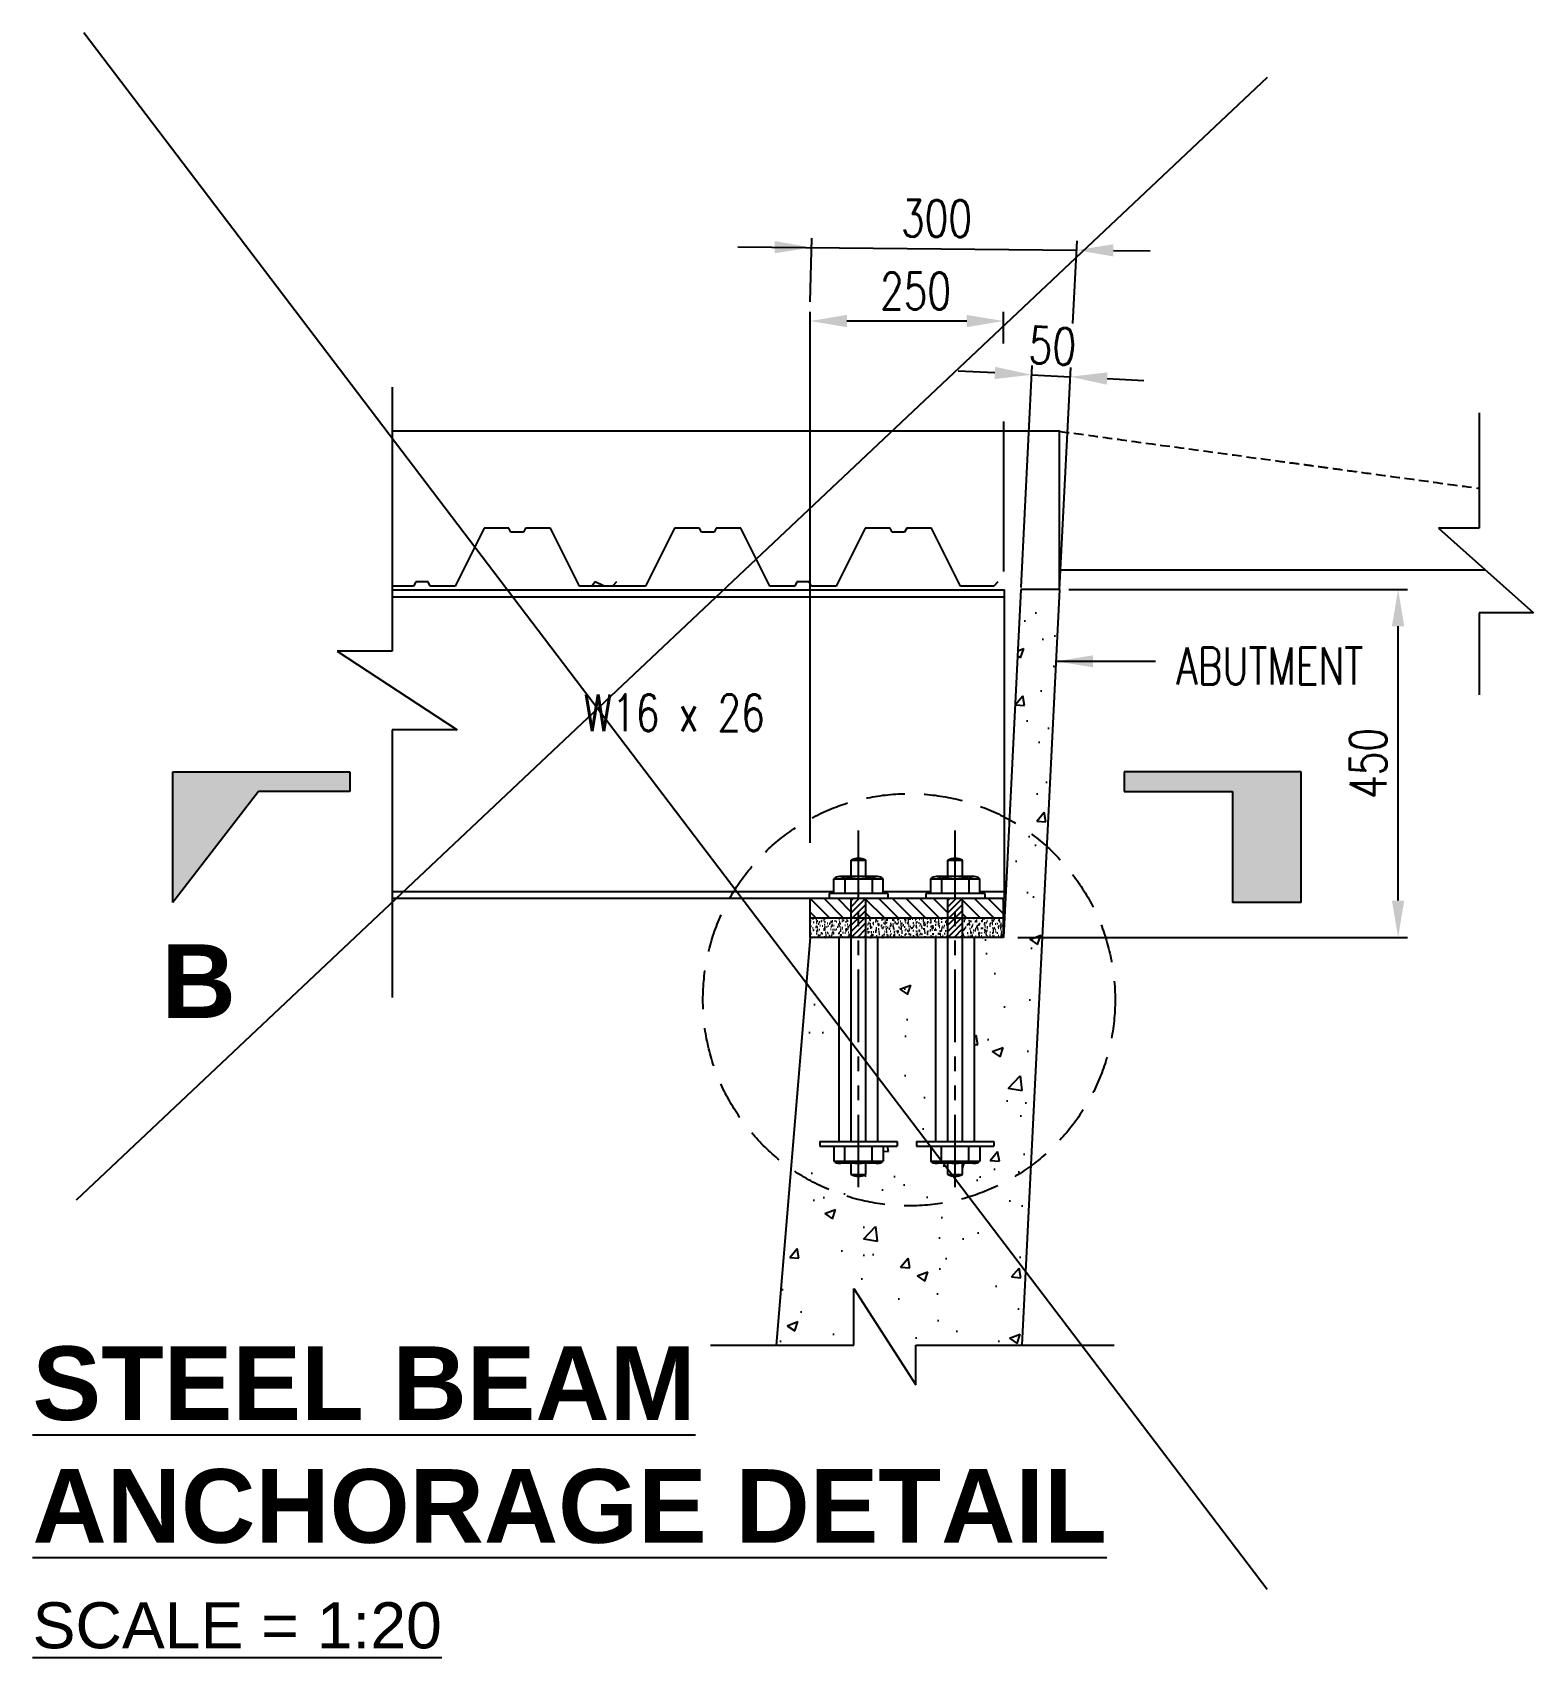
# Model space of a CAD drawing. Header units: millimetres. Extents: x -605628 to 223188, y -4937 to 493520.
# Drawn here: x -351050 to -349109, y 411423 to 413523 of the extents above; entities that cross this region are included whole.
import ezdxf

# ---------------------------------------------------------------- set-up
doc = ezdxf.new("R2010")
doc.units = ezdxf.units.MM
doc.header["$LTSCALE"] = 100
doc.header["$MEASUREMENT"] = 0
doc.header["$PDMODE"] = 3
doc.header["$PDSIZE"] = -0.5
for name, pattern in [('CENTER2', [1.125, 0.75, -0.125, 0.125, -0.125]), ('HIDDEN', [0.375, 0.25, -0.125]), ('PHANTOM2', [1.25, 0.625, -0.125, 0.125, -0.125, 0.125, -0.125])]:
    doc.linetypes.add(name, pattern=pattern)
doc.layers.get('Defpoints').update_dxf_attribs({"color": 1})
for name, color, linetype in [('Column', 2, 'Continuous'), ('Hatchconc', 9, 'Continuous'), ('S-Dim', 1, 'Continuous'), ('S-GRID', 8, 'CENTER2'), ('S-Text', 2, 'Continuous'), ('ST-FOOTING', 4, 'HIDDEN'), ('ST-HATCH', 8, 'Continuous'), ('TITLE', 2, 'Continuous')]:
    doc.layers.add(name, color=color, linetype=linetype)
doc.styles.add('Roomname', font='sanss___.ttf')
doc.styles.add('SKEL 1_20xp', font='romans.shx', dxfattribs={"width": 0.75, "height": 47.6})
doc.dimstyles.new('SKEL 1_20xp', dxfattribs={"dimtxt": 47.6, "dimasz": 47.6, "dimexe": 12, "dimexo": 12, "dimgap": 15, "dimtad": 1, "dimdec": 0, "dimtxsty": 'SKEL 1_20xp', "dimcen": 4, "dimdle": 1, "dimclrd": 1, "dimclre": 1, "dimclrt": 2, "dimadec": 0, "dimazin": 0, "dimtfac": 1, "dimtdec": 0, "dimtix": 1, "dimtmove": 0, "dimatfit": 3, "dimfxl": 1.25, "dimarcsym": 0})
pattern_1 = [(45, (-2959.325, 0), (-3.977475644, 3.977475644), [])]
pattern_2 = [(127.5, (-2959.325, -25.4), (-7.34119856, -0.240004694), [0, -5.7912, 0, -6.477, 0, -6.19125]), (97.5, (-2959.325, -25.4), (-10.7523765, 6.74284925), [0, -3.1242, 0, -5.2197, 0, -2.00025]), (57.5, (-2959.325, -30.086), (-0.021560994, 11.86488049), [0, -1.905, 0, -6.858, 0, -8.9535]), (47.5, (-2959.325, -30.086), (-3.3439439, 11.45334236), [0, -0.9525, 0, -4.4958, 0, -5.1435])]
pattern_3 = [(135, (-2959.325, 0), (-8.83883476, -8.83883476), [])]
pattern_4 = [(45, (-3084.325, 0), (-3.977475644, 3.977475644), [])]

# ---------------------------------------------------------------- blocks, each defined once
blk = doc.blocks.new('*D81')
at = {"layer": 'Defpoints', "color": 0, "transparency": 16777216}
for p in [(-349721.8, 412803.4), (-349284.2, 412803.4), (-349788, 412353.4)]:
    blk.add_point(p, dxfattribs=at)
at = {"layer": 'S-Dim', "color": 1, "lineweight": -2, "transparency": 16777216}
for p, q in [((-349709.8, 412803.4), (-349272.2, 412803.4)), ((-349284.2, 412401), (-349284.2, 412755.8)), ((-349776, 412353.4), (-349272.2, 412353.4))]:
    blk.add_line(p, q, dxfattribs=at)
at = {"layer": 'S-Dim', "color": 1, "transparency": 16777216}
for points in [[(-349292.2, 412755.8), (-349276.3, 412755.8), (-349284.2, 412803.4)], [(-349292.2, 412401), (-349276.3, 412401), (-349284.2, 412353.4)]]:
    blk.add_solid(points, dxfattribs=at)
at = {"layer": 'S-Dim', "color": 2, "transparency": 16777216, "insert": (-349323, 412578.4), "char_height": 47.6, "attachment_point": 5, "rotation": 90, "style": 'SKEL 1_20xp'}
blk.add_mtext('450', dxfattribs=at)
blk = doc.blocks.new('*D82')
at = {"layer": 'Defpoints', "color": 0, "transparency": 16777216}
for p in [(-350044.3, 413150.3), (-349794.3, 413109.4), (-350044.3, 412463.6)]:
    blk.add_point(p, dxfattribs=at)
at = {"layer": 'S-Dim', "color": 1, "lineweight": -2, "transparency": 16777216}
for p, q in [((-350044.3, 412475.6), (-350044.3, 413162.3)), ((-349794.3, 413121.4), (-349794.3, 413162.3)), ((-349841.9, 413150.3), (-349996.7, 413150.3))]:
    blk.add_line(p, q, dxfattribs=at)
at = {"layer": 'S-Dim', "color": 1, "transparency": 16777216}
for points in [[(-349996.7, 413158.2), (-349996.7, 413142.3), (-350044.3, 413150.3)], [(-349841.9, 413158.2), (-349841.9, 413142.3), (-349794.3, 413150.3)]]:
    blk.add_solid(points, dxfattribs=at)
at = {"layer": 'S-Dim', "color": 2, "transparency": 16777216, "insert": (-349908, 413189.1), "char_height": 47.6, "attachment_point": 5, "style": 'SKEL 1_20xp'}
blk.add_mtext('250', dxfattribs=at)
blk = doc.blocks.new('*D83')
at = {"layer": 'Defpoints', "color": 0, "transparency": 16777216}
for p in [(-349708, 413078.3), (-349772.3, 412793.9), (-349722.4, 412791.4)]:
    blk.add_point(p, dxfattribs=at)
at = {"layer": 'S-Dim', "color": 1, "lineweight": -2, "transparency": 16777216}
for p, q in [((-349771.7, 412805.9), (-349757.3, 413092.8)), ((-349805.5, 413083.2), (-349853, 413085.6)), ((-349757.9, 413080.8), (-349708, 413078.3)), ((-349721.8, 412803.4), (-349707.4, 413090.3)), ((-349660.5, 413075.9), (-349613, 413073.6))]:
    blk.add_line(p, q, dxfattribs=at)
at = {"layer": 'S-Dim', "color": 1, "transparency": 16777216}
for points in [[(-349805.1, 413091.1), (-349805.9, 413075.3), (-349757.9, 413080.8)], [(-349660.1, 413083.9), (-349660.9, 413068), (-349708, 413078.3)]]:
    blk.add_solid(points, dxfattribs=at)
at = {"layer": 'S-Dim', "color": 2, "transparency": 16777216, "insert": (-349731, 413118.3), "char_height": 47.6, "attachment_point": 5, "rotation": 357.1376, "style": 'SKEL 1_20xp'}
blk.add_mtext('50', dxfattribs=at)

msp = doc.modelspace()

# ---------------------------------------------------------------- hatches: boundary and pattern name
h = msp.add_hatch()
h.set_pattern_fill('AR-CONC', color=8, scale=20, style=0)
h.set_pattern_definition([(50, (-2959.32, 0), (143.452037, -12.550427), [15, -165]), (355, (-2959.32, 0), (-27.750267, 150.438427), [12, -132]), (100.451444, (-2947.37, -1.05), (115.70177, 137.887998), [12.74804, -140.228422]), (46.1842, (-2959.32, 40), (213.448266, -33.103856), [22.5, -247.5]), (96.635635, (-2941.54, 37.24), (186.93239, 194.82372), [19.12207, -210.34275]), (351.184164, (-2959.32, 40), (186.93239, 194.82372), [18, -198]), (21, (-2939.32, 30), (119.38141, -80.523778), [15, -165]), (326, (-2939.32, 30), (48.663066, 145.03001), [12, -132]), (71.451445, (-2929.38, 23.29), (168.044475, 64.50623), [12.748038, -140.228422]), (37.5, (-2959.325, 0), (2.431971, 66.578771), [0, -130.4, 0, -134, 0, -132.5]), (7.5, (-2959.325, 0), (52.6139075, 78.882342), [0, -76.4, 0, -127.4, 0, -50.5]), (327.5, (-3003.925, 0), (106.764487, -4.5109743), [0, -50, 0, -156, 0, -207]), (317.5, (-3023.925, 0), (116.637234, 20.020996), [0, -65, 0, -103.6, 0, -147])])
h.paths.add_polyline_path([(-349721.8, 412803.4), (-349771.8, 412803.4), (-349794.3, 412353.4), (-349831.8, 412353.4), (-349831.8, 412089.8), (-349806.8, 412089.8), (-349806.8, 412083.5), (-349825, 412083.5), (-349825, 412064.4, -0.195875), (-349832.2, 412061.5), (-349847.3, 412061.5), (-349847.3, 412046.9, -0.238003), (-349866.3, 412046.9), (-349866.3, 412061.5), (-349881.4, 412061.5, -0.195875), (-349888.5, 412064.4), (-349888.5, 412083.5), (-349906.8, 412083.5), (-349906.8, 412089.8), (-349881.8, 412089.8), (-349881.8, 412353.4), (-349956.8, 412353.4), (-349956.8, 412089.8), (-349931.8, 412089.8), (-349931.8, 412083.5), (-349950, 412083.5), (-349950, 412064.4, -0.195875), (-349957.2, 412061.5), (-349972.3, 412061.5), (-349972.3, 412046.9, -0.238003), (-349991.3, 412046.9), (-349991.3, 412061.5), (-350006.4, 412061.5, -0.195875), (-350013.5, 412064.4), (-350013.5, 412083.5), (-350031.8, 412083.5), (-350031.8, 412089.8), (-350006.8, 412089.8), (-350006.8, 412353.4), (-350044.3, 412353.4), (-350088.2, 411826.3), (-349987.9, 411826.3), (-349987.9, 411899.8), (-349907.7, 411775), (-349907.7, 411826.3), (-349770.6, 411826.3)])
h = msp.add_hatch(color=5)
h.dxf.hatch_style = 1
h.paths.add_polyline_path([(-350639.2, 412567.6), (-350868.2, 412567.6), (-350868.2, 412398.5), (-350757.6, 412542.1), (-350639.2, 412542.1)])
h = msp.add_hatch()
h.set_pattern_fill('ANSI31', color=8, scale=100, angle=90, style=0)
h.set_pattern_definition(pattern_3)
h.paths.add_polyline_path([(-349991.3, 412404.1), (-350019.9, 412404.1), (-350044.3, 412404.1), (-350044.3, 412378.8), (-349991.3, 412378.8)])
h = msp.add_hatch()
h.set_pattern_fill('ANSI31', color=8, scale=45, style=0)
h.set_pattern_definition(pattern_4)
h.paths.add_polyline_path([(-349972.3, 412404.1), (-349991.3, 412404.1), (-349991.3, 412378.8), (-349972.3, 412378.8)])
h = msp.add_hatch()
h.set_pattern_fill('ANSI31', color=8, scale=100, angle=90, style=0)
h.set_pattern_definition(pattern_3)
h.paths.add_polyline_path([(-349866.3, 412404.1), (-349894.9, 412404.1), (-349943.7, 412404.1), (-349943.7, 412404.1), (-349972.3, 412404.1), (-349972.3, 412378.8), (-349866.3, 412378.8)])
h = msp.add_hatch()
h.set_pattern_fill('ANSI31', color=8, scale=45, style=0)
h.set_pattern_definition(pattern_1)
h.paths.add_polyline_path([(-349847.3, 412404.1), (-349866.3, 412404.1), (-349866.3, 412378.8), (-349847.3, 412378.8)])
h = msp.add_hatch()
h.set_pattern_fill('ANSI31', color=8, scale=100, angle=90, style=0)
h.set_pattern_definition(pattern_3)
h.paths.add_polyline_path([(-349794.3, 412404.2), (-349818.7, 412404.2), (-349818.7, 412404.1), (-349847.3, 412404.1), (-349847.3, 412378.8), (-349794.3, 412378.8)])
h = msp.add_hatch()
h.set_pattern_fill('ANSI31', color=8, scale=45, style=0)
h.set_pattern_definition(pattern_4)
h.paths.add_polyline_path([(-349972.3, 412378.8), (-349991.3, 412378.8), (-349991.3, 412353.4), (-349972.3, 412353.4)])
h = msp.add_hatch()
h.set_pattern_fill('ANSI31', color=8, scale=45, style=0)
h.set_pattern_definition(pattern_1)
h.paths.add_polyline_path([(-349847.3, 412378.8), (-349866.3, 412378.8), (-349866.3, 412353.4), (-349847.3, 412353.4)])
at = {"layer": 'Hatchconc'}
h = msp.add_hatch(dxfattribs=at)
h.set_pattern_fill('AR-SAND', color=256, scale=3.81, angle=90, style=0)
h.set_pattern_definition(pattern_2)
h.paths.add_polyline_path([(-349991.3, 412378.7), (-350019.9, 412378.7), (-350044.3, 412378.7), (-350044.3, 412353.4), (-349991.3, 412353.4)])
h = msp.add_hatch(dxfattribs=at)
h.set_pattern_fill('AR-SAND', color=256, scale=3.81, angle=90, style=0)
h.set_pattern_definition(pattern_2)
h.paths.add_polyline_path([(-349866.3, 412378.7), (-349894.9, 412378.7), (-349943.7, 412378.7), (-349943.7, 412378.7), (-349972.3, 412378.7), (-349972.3, 412353.4), (-349866.3, 412353.4)])
h = msp.add_hatch(dxfattribs=at)
h.set_pattern_fill('AR-SAND', color=256, scale=3.81, angle=90, style=0)
h.set_pattern_definition(pattern_2)
h.paths.add_polyline_path([(-349794.3, 412353.4), (-349794.3, 412378.8), (-349818.7, 412378.8), (-349818.7, 412378.7), (-349847.3, 412378.7), (-349847.3, 412353.4)])
at = {"layer": 'ST-HATCH'}
h = msp.add_hatch(color=5, dxfattribs=at)
h.dxf.hatch_style = 1
h.paths.add_polyline_path([(-349409.4, 412567.6), (-349638.4, 412567.6), (-349638.4, 412542.1), (-349498.5, 412542.1), (-349498.5, 412398.5), (-349409.4, 412398.5)])

# ---------------------------------------------------------------- linework, layer by layer
at = {"layer": 'Column', "color": 8}
for p, q in [((-350465.9, 412882.7), (-350503.4, 412807.7)), ((-350433.8, 412882.7), (-350465.9, 412882.7)), ((-350431.1, 412877.3), (-350433.8, 412882.7)), ((-350412.4, 412882.7), (-350415, 412877.3)), ((-350380.2, 412882.7), (-350412.4, 412882.7)), ((-350342.7, 412807.7), (-350380.2, 412882.7)), ((-350219.5, 412882.7), (-350257, 412807.7)), ((-350187.4, 412882.7), (-350219.5, 412882.7)), ((-350184.7, 412877.3), (-350187.4, 412882.7)), ((-350165.9, 412882.7), (-350168.6, 412877.3)), ((-350133.8, 412882.7), (-350165.9, 412882.7)), ((-350096.3, 412807.7), (-350133.8, 412882.7)), ((-349973.1, 412882.7), (-350010.6, 412807.7)), ((-349940.9, 412882.7), (-349973.1, 412882.7)), ((-349938.3, 412877.3), (-349940.9, 412882.7)), ((-349919.5, 412882.7), (-349922.2, 412877.3)), ((-349887.4, 412882.7), (-349919.5, 412882.7)), ((-349849.9, 412807.7), (-349887.4, 412882.7)), ((-350415, 412877.3), (-350431.1, 412877.3)), ((-350168.6, 412877.3), (-350184.7, 412877.3)), ((-349922.2, 412877.3), (-349938.3, 412877.3)), ((-350557, 412807.7), (-350584.8, 412807.7)), ((-350554.3, 412813.1), (-350557, 412807.7)), ((-350538.3, 412813.1), (-350554.3, 412813.1)), ((-350535.6, 412807.7), (-350538.3, 412813.1)), ((-350503.4, 412807.7), (-350535.6, 412807.7)), ((-350299.9, 412807.7), (-350342.7, 412807.7)), ((-350322.4, 412813.1), (-350326.6, 412807.7)), ((-350310.6, 412807.7), (-350322.4, 412813.1)), ((-350257, 412807.7), (-350310.6, 412807.7)), ((-350294.5, 412813.1), (-350299.9, 412807.7)), ((-350064.1, 412807.7), (-350096.3, 412807.7)), ((-350061.5, 412813.1), (-350064.1, 412807.7)), ((-350045.4, 412813.1), (-350061.5, 412813.1)), ((-350042.7, 412807.7), (-350045.4, 412813.1)), ((-350010.6, 412807.7), (-350042.7, 412807.7)), ((-349807, 412807.7), (-349849.9, 412807.7)), ((-349801.6, 412813.1), (-349807, 412807.7))]:
    msp.add_line(p, q, dxfattribs=at)
at = {"layer": 'S-Dim', "color": 1}
for p, q in [((-350137.8, 413246.2), (-349699.9, 413242)), ((-350044.3, 413175.1), (-350042, 413257.3)), ((-349704.6, 413147.2), (-349699.3, 413254)), ((-349652.3, 413241.6), (-349604.8, 413241.1))]:
    msp.add_line(p, q, dxfattribs=at)
at = {"layer": 'S-Dim'}
msp.add_line((-349794.3, 413020.5), (-349794.3, 412826.3), dxfattribs=at)
at = {"layer": 'S-Dim', "color": 1}
for points in [[(-350090.1, 413253.7), (-350090.2, 413237.8), (-350042.6, 413245.3)], [(-349652.2, 413249.5), (-349652.3, 413233.7), (-349699.9, 413242)]]:
    msp.add_solid(points, dxfattribs=at)
at = {"layer": 'S-GRID', "linetype": 'PHANTOM2', "ltscale": 1.5}
for p, q in [((-349981.8, 412030.6), (-349981.8, 412491.5)), ((-349856.8, 412030.6), (-349856.8, 412491.5))]:
    msp.add_line(p, q, dxfattribs=at)
at = {"layer": 'ST-FOOTING', "color": 3, "linetype": 'Continuous'}
for p, q in [((-349771.8, 412803.4), (-349794.3, 412353.4)), ((-349721.8, 412803.4), (-349771.8, 412803.4)), ((-349721.8, 412803.4), (-349770.6, 411826.3)), ((-350044.3, 412353.4), (-350088.2, 411826.3)), ((-349794.3, 412353.4), (-350044.3, 412353.4)), ((-349987.9, 411826.3), (-349987.9, 411899.8)), ((-349987.9, 411899.8), (-349907.7, 411775)), ((-350173, 411826.3), (-349987.9, 411826.3)), ((-349907.7, 411775), (-349907.7, 411826.3)), ((-349907.7, 411826.3), (-349651.2, 411826.3))]:
    msp.add_line(p, q, dxfattribs=at)
at = {"layer": 'ST-HATCH', "color": 3}
for p, q in [((-350983.4, 413523.3), (-349453.3, 411510.8)), ((-349453.3, 413465.2), (-350993.1, 412013.9)), ((-349991.3, 412432.1), (-349991.3, 412453.3)), ((-349972.3, 412432.1), (-349972.3, 412453.3)), ((-349866.3, 412432.1), (-349866.3, 412453.3)), ((-349847.3, 412432.1), (-349847.3, 412453.3)), ((-350013.5, 412410.1), (-350013.5, 412429.2)), ((-349950, 412410.1), (-349950, 412429.2)), ((-349888.5, 412410.1), (-349888.5, 412429.2)), ((-349825, 412410.1), (-349825, 412429.2)), ((-349991.3, 412089.8), (-349991.3, 412404.1)), ((-349972.3, 412089.8), (-349972.3, 412404.1)), ((-349866.3, 412089.8), (-349866.3, 412404.1)), ((-349847.3, 412089.8), (-349847.3, 412404.1)), ((-349794.3, 412353.4), (-349794.3, 412404.2)), ((-349793, 412404.2), (-349791.8, 412404.2)), ((-350013.5, 412083.5), (-350013.5, 412064.4)), ((-349950, 412083.5), (-349950, 412064.4)), ((-349888.5, 412083.5), (-349888.5, 412064.4)), ((-349825, 412083.5), (-349825, 412064.4)), ((-349991.3, 412046.9), (-349991.3, 412061.5)), ((-349972.3, 412046.9), (-349972.3, 412061.5)), ((-349866.3, 412046.9), (-349866.3, 412061.5)), ((-349847.3, 412046.9), (-349847.3, 412061.5))]:
    msp.add_line(p, q, dxfattribs=at)
at = {"layer": 'ST-HATCH', "color": 8}
for p, q in [((-350584.8, 413064.9), (-350584.8, 412723.4)), ((-349179.5, 413031.4), (-349179.5, 412882.7)), ((-349721.8, 413007.7), (-350584.8, 413007.7)), ((-349721.8, 412803.4), (-349721.8, 413007.7)), ((-349179.5, 412882.7), (-349232.1, 412882.7)), ((-349232.1, 412882.7), (-349109.2, 412772.9)), ((-349109.2, 412772.9), (-349179.5, 412772.9)), ((-349179.5, 412772.9), (-349179.5, 412667)), ((-350584.8, 412723.4), (-350655.6, 412723.4)), ((-350655.6, 412723.4), (-350500.8, 412621.7)), ((-350500.8, 412621.7), (-350584.8, 412621.7)), ((-350584.8, 412621.7), (-350584.8, 412275.8)), ((-349991.3, 412453.3), (-349972.3, 412453.3)), ((-349866.3, 412453.3), (-349847.3, 412453.3)), ((-350006.8, 412089.8), (-350006.8, 412353.3)), ((-349956.8, 412089.8), (-349956.8, 412353.3)), ((-349881.8, 412089.8), (-349881.8, 412353.3)), ((-349831.8, 412089.8), (-349831.8, 412353.3)), ((-349991.3, 412046.9), (-349972.3, 412046.9)), ((-349866.3, 412046.9), (-349847.3, 412046.9))]:
    msp.add_line(p, q, dxfattribs=at)
at = {"layer": 'ST-HATCH', "color": 2}
for p, q in [((-349721.8, 412828.8), (-349171.7, 412828.8)), ((-350584.8, 412802.7), (-349793, 412802.7)), ((-350013.5, 412429.2), (-349950, 412429.2)), ((-349999.3, 412429.2), (-349999.3, 412410.1)), ((-349964.3, 412429.2), (-349964.3, 412410.1)), ((-349888.5, 412429.2), (-349825, 412429.2)), ((-349874.3, 412429.2), (-349874.3, 412410.1)), ((-349839.3, 412429.2), (-349839.3, 412410.1)), ((-350584.8, 412404.2), (-349793, 412404.2)), ((-350044.3, 412353.4), (-350044.3, 412378.8)), ((-349999.3, 412064.4), (-349999.3, 412083.5)), ((-349964.3, 412064.4), (-349964.3, 412083.5)), ((-349874.3, 412064.4), (-349874.3, 412083.5)), ((-349839.3, 412064.4), (-349839.3, 412083.5)), ((-350013.5, 412064.4), (-349950, 412064.4)), ((-349888.5, 412064.4), (-349825, 412064.4))]:
    msp.add_line(p, q, dxfattribs=at)
at = {"layer": 'ST-HATCH', "color": 1}
for p, q in [((-349793, 412404.2), (-349793, 412802.7)), ((-350584.8, 412793.9), (-349793, 412793.9)), ((-349957.2, 412432.1), (-350006.4, 412432.1)), ((-349832.2, 412432.1), (-349881.4, 412432.1)), ((-350584.8, 412412.9), (-350013.5, 412412.9)), ((-350044.3, 412378.8), (-350044.3, 412404.2)), ((-349943.7, 412410.1), (-350019.9, 412410.1)), ((-350019.9, 412410.1), (-350019.9, 412404.1)), ((-350019.9, 412404.1), (-349943.7, 412404.1)), ((-349950, 412412.9), (-349888.5, 412412.9)), ((-349943.7, 412410.1), (-349943.7, 412404.1)), ((-349818.7, 412410.1), (-349894.9, 412410.1)), ((-349894.9, 412410.1), (-349894.9, 412404.1)), ((-349894.9, 412404.1), (-349818.7, 412404.1)), ((-349825, 412412.9), (-349793, 412412.9)), ((-349818.7, 412410.1), (-349818.7, 412404.1)), ((-350044.3, 412378.8), (-349793, 412378.8)), ((-350031.8, 412089.8), (-349931.8, 412089.8)), ((-350031.8, 412089.8), (-350031.8, 412083.5)), ((-350031.8, 412083.5), (-349931.8, 412083.5)), ((-349931.8, 412089.8), (-349931.8, 412083.5)), ((-349906.8, 412089.8), (-349806.8, 412089.8)), ((-349906.8, 412089.8), (-349906.8, 412083.5)), ((-349906.8, 412083.5), (-349806.8, 412083.5)), ((-349806.8, 412089.8), (-349806.8, 412083.5)), ((-349957.2, 412061.5), (-350006.4, 412061.5)), ((-349832.2, 412061.5), (-349881.4, 412061.5))]:
    msp.add_line(p, q, dxfattribs=at)
at = {"layer": 'ST-HATCH', "color": 5}
for p, q in [((-350868.2, 412567.6), (-350639.2, 412567.6)), ((-350868.2, 412398.5), (-350868.2, 412567.6)), ((-350639.2, 412567.6), (-350639.2, 412542.1)), ((-349409.4, 412567.6), (-349638.4, 412567.6)), ((-349638.4, 412567.6), (-349638.4, 412542.1)), ((-349409.4, 412398.5), (-349409.4, 412567.6)), ((-350757.6, 412542.1), (-350868.2, 412398.5)), ((-350639.2, 412542.1), (-350757.6, 412542.1)), ((-349638.4, 412542.1), (-349498.5, 412542.1)), ((-349498.5, 412542.1), (-349498.5, 412398.5)), ((-349409.4, 412398.5), (-349498.5, 412398.5))]:
    msp.add_line(p, q, dxfattribs=at)
at = {"layer": 'ST-HATCH', "color": 4, "linetype": 'HIDDEN', "ltscale": 2}
msp.add_circle((-349916.5, 412272.9), 266.4, dxfattribs=at)
at = {"layer": 'ST-HATCH', "color": 3}
for centre, start, end in [((-349981.8, 412434.5), 63.225, 116.775), ((-349856.8, 412434.5), 63.225, 116.775), ((-349981.8, 412065.8), 243.225, 296.775), ((-349856.8, 412065.8), 243.225, 296.775)]:
    msp.add_arc(centre, 21.1, start, end, dxfattribs=at)
at = {"layer": 'ST-HATCH', "color": 8}
for centre, radius, start, end in [((-350006.4, 412421.9), 10.2, 45.6701, 134.3299), ((-349981.8, 412377.8), 54.3, 71.1824, 108.8176), ((-349957.2, 412421.9), 10.2, 45.6701, 134.3299), ((-349881.4, 412421.9), 10.2, 45.6701, 134.3299), ((-349856.8, 412377.8), 54.3, 71.1824, 108.8176), ((-349832.2, 412421.9), 10.2, 45.6701, 134.3299), ((-350006.4, 412071.7), 10.2, 225.6701, 314.3299), ((-349981.8, 412115.8), 54.3, 251.1824, 288.8176), ((-349957.2, 412071.7), 10.2, 225.6701, 314.3299), ((-349881.4, 412071.7), 10.2, 225.6701, 314.3299), ((-349856.8, 412115.8), 54.3, 251.1824, 288.8176), ((-349832.2, 412071.7), 10.2, 225.6701, 314.3299)]:
    msp.add_arc(centre, radius, start, end, dxfattribs=at)
at = {"layer": 'ST-HATCH', "linetype": 'HIDDEN', "ltscale": 0.5}
msp.add_open_spline([(-349721.8, 413007.7), (-349649.9, 412997.9), (-349524.7, 412980.9), (-349390.3, 412962.7), (-349179.5, 412934)], degree=3, knots=[0, 0, 0, 0, 240.948072, 290.729036, 290.729036, 290.729036, 290.729036], dxfattribs=at)

# ---------------------------------------------------------------- texts
at = {"layer": 'S-Dim', "color": 2, "insert": (-349880.9, 413282.9), "char_height": 47.6, "attachment_point": 5, "rotation": 359.5561, "style": 'SKEL 1_20xp'}
msp.add_mtext('300', dxfattribs=at)
at = {"layer": 'S-Text', "char_height": 47.6, "attachment_point": 5, "style": 'SKEL 1_20xp'}
for s, insert in [('\\A1;ABUTMENT', (-349450, 412704.3)), ('\\A1;W16 x 26', (-350219.9, 412643.9))]:
    msp.add_mtext(s, dxfattribs=dict(at, insert=insert))
at = {"layer": 'S-Text', "insert": (-351049.5, 411494), "char_height": 59.5, "width": 602.588, "attachment_point": 1, "style": 'Roomname'}
msp.add_mtext('{\\LSCALE = 1:20} ', dxfattribs=at)
at = {"layer": 'TITLE', "char_height": 95.2, "width": 12491.798, "attachment_point": 1, "style": 'Roomname'}
for s, insert in [('\\A1;{\\fSansSerif|b1|i0|c2|p2;B}', (-350882.8, 412344.5)), ('\\A1;{\\fSansSerif|b1|i0|c2|p2;\\LSTEEL BEAM\\PANCHORAGE DETAIL}', (-351049.7, 411824.8))]:
    msp.add_mtext(s, dxfattribs=dict(at, insert=insert))

# ---------------------------------------------------------------- dimensions: what is measured, and where the dimension line sits
at = {"layer": 'S-Dim'}
dim = msp.add_linear_dim(base=(-350044.3, 413150.3), p1=(-349794.3, 413109.4), p2=(-350044.3, 412463.6), dimstyle='SKEL 1_20xp', dxfattribs=at)
dim.commit()
dim.dimension.update_dxf_attribs({"geometry": '*D82', "text_midpoint": (-349908, 413150.3), "dimtype": 160})
dim = msp.add_linear_dim(base=(-349708, 413078.3), p1=(-349772.3, 412793.9), p2=(-349722.4, 412791.4), angle=357.1376, dimstyle='SKEL 1_20xp', dxfattribs=at)
dim.commit()
dim.dimension.update_dxf_attribs({"geometry": '*D83', "text_midpoint": (-349733, 413079.6), "dimtype": 161})
dim = msp.add_linear_dim(base=(-349284.2, 412803.4), p1=(-349788, 412353.4), p2=(-349721.8, 412803.4), angle=270, dimstyle='SKEL 1_20xp', dxfattribs=at)
dim.commit()
dim.dimension.update_dxf_attribs({"geometry": '*D81', "text_midpoint": (-349323, 412578.4)})

# ---------------------------------------------------------------- leaders
msp.add_leader([(-349726.1, 412710.4), (-349612.7, 412710.4), (-349597.7, 412710.4)], dimstyle='SKEL 1_20xp', dxfattribs=at)

doc.saveas('drawing.dxf')
